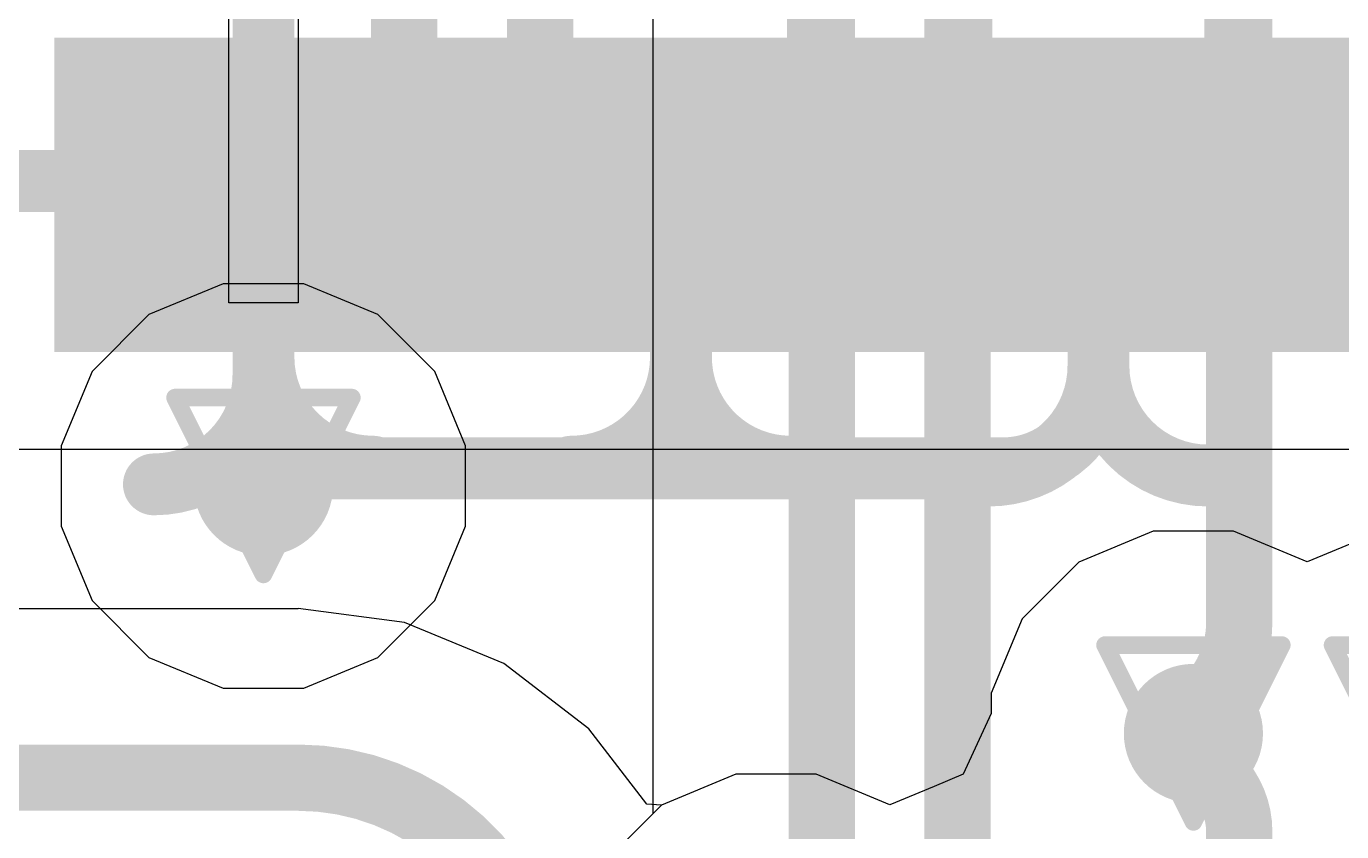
# Model space of a CAD drawing. Header units: inches. Extents: x -5 to 234, y -4 to 104.
# Drawn here: x 51.418 to 55.199, y -0.79 to 1.524 of the extents above; entities that cross this region are included whole.
import ezdxf

# ---------------------------------------------------------------- set-up
doc = ezdxf.new("R2010")
doc.units = ezdxf.units.IN
for name, color, linetype in [('Bottom Layer', 5, 'Continuous'), ('Drill Drawing', 1, 'Continuous'), ('GND', 16, 'Continuous'), ('POWER', 76, 'Continuous'), ('Top Layer', 1, 'Continuous'), ('Top Solder', 216, 'Continuous'), ('Via Holes', 16, 'Continuous')]:
    doc.layers.add(name, color=color, linetype=linetype)

# ---------------------------------------------------------------- blocks, each defined once
blk = doc.blocks.new('DF40C_100DS_0_4V_51__13')
at = {"layer": 'Top Layer'}
for points in [[(-19.70000378, 0.35000057), (-19.50000418, 0.35000057), (-19.50000418, -0.35000057), (-19.70000378, -0.35000057)], [(-19.2999995, 0.35000057), (-19.0999999, 0.35000057), (-19.0999999, -0.35000057), (-19.2999995, -0.35000057)], [(-18.89999776, 0.34999803), (-18.69999816, 0.34999803), (-18.69999816, -0.35000311), (-18.89999776, -0.35000311)], [(-18.5000011, 0.35000057), (-18.3000015, 0.35000057), (-18.3000015, -0.35000057), (-18.5000011, -0.35000057)], [(-18.1000019, 0.34999803), (-17.9000023, 0.34999803), (-17.9000023, -0.35000311), (-18.1000019, -0.35000311)], [(-17.70000016, 0.35000057), (-17.50000056, 0.35000057), (-17.50000056, -0.35000057), (-17.70000016, -0.35000057)], [(-17.30000096, 0.35000057), (-17.10000136, 0.35000057), (-17.10000136, -0.35000057), (-17.30000096, -0.35000057)], [(-16.90000176, 0.35000057), (-16.70000216, 0.35000057), (-16.70000216, -0.35000057), (-16.90000176, -0.35000057)], [(-16.50000002, 0.35000057), (-16.30000042, 0.35000057), (-16.30000042, -0.35000057), (-16.50000002, -0.35000057)]]:
    blk.add_hatch(color=1, dxfattribs=at).paths.add_polyline_path(points)
at = {"layer": 'Top Solder'}
for points in [[(-19.80160378, 0.45160057), (-19.39840418, 0.45160057), (-19.39840418, -0.45160057), (-19.80160378, -0.45160057)], [(-19.4015995, 0.45160057), (-18.9983999, 0.45160057), (-18.9983999, -0.45160057), (-19.4015995, -0.45160057)], [(-19.00159776, 0.4515980299999999), (-18.59839816, 0.4515980299999999), (-18.59839816, -0.45160311), (-19.00159776, -0.45160311)], [(-18.6016011, 0.45160057), (-18.1984015, 0.45160057), (-18.1984015, -0.45160057), (-18.6016011, -0.45160057)], [(-18.2016019, 0.4515980299999999), (-17.7984023, 0.4515980299999999), (-17.7984023, -0.45160311), (-18.2016019, -0.45160311)], [(-17.80160016, 0.45160057), (-17.39840056, 0.45160057), (-17.39840056, -0.45160057), (-17.80160016, -0.45160057)], [(-17.40160096, 0.45160057), (-16.99840136, 0.45160057), (-16.99840136, -0.45160057), (-17.40160096, -0.45160057)], [(-17.00160176, 0.45160057), (-16.59840216, 0.45160057), (-16.59840216, -0.45160057), (-17.00160176, -0.45160057)], [(-16.60160002, 0.45160057), (-16.19840042, 0.45160057), (-16.19840042, -0.45160057), (-16.60160002, -0.45160057)], [(-16.20160082, 0.45160057), (-15.79840122, 0.45160057), (-15.79840122, -0.45160057), (-16.20160082, -0.45160057)]]:
    blk.add_hatch(color=216, dxfattribs=at).paths.add_polyline_path(points)

msp = doc.modelspace()

# ---------------------------------------------------------------- hatches: boundary and pattern name
at = {"layer": 'Bottom Layer'}
h = msp.add_hatch(color=5, dxfattribs=at)
edge = h.paths.add_edge_path()
edge.add_arc((52.09991865999999, 0.20320254), 0.1999996, 0, 360)
h = msp.add_hatch(color=5, dxfattribs=at)
edge = h.paths.add_edge_path()
edge.add_arc((54.77292321999999, -0.508), 0.1999996, 0, 360)
at = {"layer": 'GND'}
h = msp.add_hatch(color=16, dxfattribs=at)
edge = h.paths.add_edge_path()
edge.add_arc((52.09991865999999, 0.20320254), 0.1999996, 0, 360)
h = msp.add_hatch(color=16, dxfattribs=at)
edge = h.paths.add_edge_path()
edge.add_arc((54.77292321999999, -0.508), 0.1999996, 0, 360)
at = {"layer": 'POWER'}
h = msp.add_hatch(color=76, dxfattribs=at)
edge = h.paths.add_edge_path()
edge.add_arc((52.09991865999999, 0.20320254), 0.1999996, 0, 360)
h = msp.add_hatch(color=76, dxfattribs=at)
edge = h.paths.add_edge_path()
edge.add_arc((54.77292321999999, -0.508), 0.1999996, 0, 360)
at = {"layer": 'Top Layer'}
h = msp.add_hatch(color=1, dxfattribs=at)
edge = h.paths.add_edge_path()
edge.add_arc((52.09991865999999, 0.20320254), 0.1999996, 0, 360)
h = msp.add_hatch(color=1, dxfattribs=at)
edge = h.paths.add_edge_path()
edge.add_arc((54.77292321999999, -0.508), 0.1999996, 0, 360)
at = {"layer": 'Via Holes'}
h = msp.add_hatch(color=7, dxfattribs=at)
edge = h.paths.add_edge_path()
edge.add_arc((52.09991865999999, 0.20320254), 0.0999998, 0, 360)
h = msp.add_hatch(color=7, dxfattribs=at)
edge = h.paths.add_edge_path()
edge.add_arc((54.77292321999999, -0.508), 0.0999998, 0, 360)

# ---------------------------------------------------------------- linework, layer by layer
at = {"layer": 'Bottom Layer'}
for p, q in [((53.21909091999999, 7.4526267), (53.21909091999999, -0.7385304)), ((53.21909091999999, -0.7385304), (53.0803739, -0.87724742))]:
    msp.add_line(p, q, dxfattribs=at)
for points in [[(53.70467033999999, -0.88828626, 0.1905, 0.1905, 0), (53.70467033999999, 7.45262416, 0.1905, 0.1905, 0)], [(54.09516993999999, -0.88828626, 0.1905, 0.1905, 0), (54.09516993999999, 7.45262416, 0.1905, 0.1905, 0)], [(54.90467302, -0.1899285, 0.1905, 0.1905, 0), (54.90467302, 4.28264828, 0.1905, 0.1905, 0)], [(54.90467302, -0.1899285, 0.1905, 0.1905, -0.198912367379658), (54.8130095, -0.41122346, 0.1905, 0.1905, 0)], [(54.77292321999999, -0.508, 0.1905, 0.1905, -0.198912367379658), (54.8130095, -0.41122346, 0.1905, 0.1905, 0)]]:
    msp.add_lwpolyline(points, format="xyseb", dxfattribs=at)
for points in [[(54.85704801999999, -0.1899285, 0.09524999999999999, 0.09524999999999999, 1), (54.95229802, -0.1899285, 0.09524999999999999, 0.09524999999999999, 1)], [(54.85704801999999, -0.1899285, 0.09524999999999999, 0.09524999999999999, 1), (54.95229802, -0.1899285, 0.09524999999999999, 0.09524999999999999, 1)], [(54.7653845, -0.41122346, 0.09524999999999999, 0.09524999999999999, 1), (54.86063449999999, -0.41122346, 0.09524999999999999, 0.09524999999999999, 1)], [(54.7653845, -0.41122346, 0.09524999999999999, 0.09524999999999999, 1), (54.86063449999999, -0.41122346, 0.09524999999999999, 0.09524999999999999, 1)], [(54.72529822, -0.508, 0.09524999999999999, 0.09524999999999999, 1), (54.82054821999999, -0.508, 0.09524999999999999, 0.09524999999999999, 1)]]:
    msp.add_lwpolyline(points, format="xyseb", close=True, dxfattribs=at)
at = {"layer": 'Drill Drawing'}
for points in [[(51.84591866, 0.45720254, 0.0508, 0.0508, 0), (52.35391866, 0.45720254, 0.0508, 0.0508, 0)], [(51.84591866, 0.45720254, 0.0508, 0.0508, 0), (52.09991865999999, -0.05079746, 0.0508, 0.0508, 0)], [(52.09991865999999, -0.05079746, 0.0508, 0.0508, 0), (52.35391866, 0.45720254, 0.0508, 0.0508, 0)], [(54.51892322, -0.254, 0.0508, 0.0508, 0), (55.02692322, -0.254, 0.0508, 0.0508, 0)], [(54.51892322, -0.254, 0.0508, 0.0508, 0), (54.77292321999999, -0.7619999999999999, 0.0508, 0.0508, 0)], [(54.77292321999999, -0.7619999999999999, 0.0508, 0.0508, 0), (55.02692322, -0.254, 0.0508, 0.0508, 0)], [(55.17292242, -0.254, 0.0508, 0.0508, 0), (55.68092242, -0.254, 0.0508, 0.0508, 0)], [(55.17292242, -0.254, 0.0508, 0.0508, 0), (55.42692242, -0.7619999999999999, 0.0508, 0.0508, 0)]]:
    msp.add_lwpolyline(points, format="xyseb", dxfattribs=at)
for points in [[(51.83321865999999, 0.45720254, 0.0254, 0.0254, 1), (51.85861865999999, 0.45720254, 0.0254, 0.0254, 1)], [(51.83321865999999, 0.45720254, 0.0254, 0.0254, 1), (51.85861865999999, 0.45720254, 0.0254, 0.0254, 1)], [(52.34121866, 0.45720254, 0.0254, 0.0254, 1), (52.36661865999999, 0.45720254, 0.0254, 0.0254, 1)], [(52.34121866, 0.45720254, 0.0254, 0.0254, 1), (52.36661865999999, 0.45720254, 0.0254, 0.0254, 1)], [(52.08721866, -0.05079746, 0.0254, 0.0254, 1), (52.11261866, -0.05079746, 0.0254, 0.0254, 1)], [(52.08721866, -0.05079746, 0.0254, 0.0254, 1), (52.11261866, -0.05079746, 0.0254, 0.0254, 1)], [(54.50622322, -0.254, 0.0254, 0.0254, 1), (54.53162322, -0.254, 0.0254, 0.0254, 1)], [(54.50622322, -0.254, 0.0254, 0.0254, 1), (54.53162322, -0.254, 0.0254, 0.0254, 1)], [(55.01422321999999, -0.254, 0.0254, 0.0254, 1), (55.03962322, -0.254, 0.0254, 0.0254, 1)], [(55.01422321999999, -0.254, 0.0254, 0.0254, 1), (55.03962322, -0.254, 0.0254, 0.0254, 1)], [(55.16022242, -0.254, 0.0254, 0.0254, 1), (55.18562241999999, -0.254, 0.0254, 0.0254, 1)], [(55.16022242, -0.254, 0.0254, 0.0254, 1), (55.18562241999999, -0.254, 0.0254, 0.0254, 1)], [(54.76022322, -0.7619999999999999, 0.0254, 0.0254, 1), (54.78562322, -0.7619999999999999, 0.0254, 0.0254, 1)], [(54.76022322, -0.7619999999999999, 0.0254, 0.0254, 1), (54.78562322, -0.7619999999999999, 0.0254, 0.0254, 1)]]:
    msp.add_lwpolyline(points, format="xyseb", close=True, dxfattribs=at)
at = {"layer": 'GND'}
for p, q in [((54.65735575999999, 0.0729996), (54.44381288, -0.01545336)), ((54.88849068, 0.0729996), (54.65735575999999, 0.0729996)), ((55.09992282, -0.0145796), (54.88849068, 0.0729996)), ((55.31135496, 0.0729996), (55.09992282, -0.0145796)), ((54.44381288, -0.01545336), (54.28037658, -0.17888966)), ((54.28037658, -0.17888966), (54.19192362, -0.3924325399999999)), ((54.19192362, -0.3924325399999999), (54.19192362, -0.45089064)), ((54.19192362, -0.45089064), (54.11134974, -0.62535562)), ((53.45735307999999, -0.62535816), (53.2438102, -0.71381112)), ((53.68848799999999, -0.62535816), (53.45735307999999, -0.62535816)), ((53.89992014, -0.71293736), (53.68848799999999, -0.62535816)), ((54.11134974, -0.62535562), (54.02765674, -0.6600266199999999)), ((54.02765674, -0.6600266199999999), (53.89992014, -0.71293736)), ((53.2438102, -0.71381112), (53.0803739, -0.87724742))]:
    msp.add_line(p, q, dxfattribs=at)
at = {"layer": 'POWER'}
for p, q in [((51.9843512, 0.78420214), (51.77080831999999, 0.69574918)), ((52.21548612, 0.78420214), (51.9843512, 0.78420214)), ((52.42902899999999, 0.69574918), (52.21548612, 0.78420214)), ((51.77080831999999, 0.69574918), (51.60737201999999, 0.53231288)), ((52.59246529999999, 0.53231288), (52.42902899999999, 0.69574918)), ((51.60737201999999, 0.53231288), (51.51891906, 0.31877)), ((52.68091826, 0.31877), (52.59246529999999, 0.53231288)), ((51.51891906, 0.31877), (51.51891906, 0.08763507999999999)), ((52.68091826, 0.08763507999999999), (52.68091826, 0.31877)), ((51.51891906, 0.08763507999999999), (51.60737201999999, -0.1259078)), ((52.59246529999999, -0.1259078), (52.68091826, 0.08763507999999999)), ((54.65735575999999, 0.0729996), (54.44381288, -0.01545336)), ((54.88849068, 0.0729996), (54.65735575999999, 0.0729996)), ((55.09992282, -0.0145796), (54.88849068, 0.0729996)), ((55.31135496, 0.0729996), (55.09992282, -0.0145796)), ((54.44381288, -0.01545336), (54.28037658, -0.17888966)), ((51.60737201999999, -0.1259078), (51.77080831999999, -0.2893441)), ((52.42902899999999, -0.2893441), (52.59246529999999, -0.1259078)), ((54.28037658, -0.17888966), (54.19192362, -0.3924325399999999)), ((51.77080831999999, -0.2893441), (51.9843512, -0.37779706)), ((52.21548612, -0.37779706), (52.42902899999999, -0.2893441)), ((51.9843512, -0.37779706), (52.21548612, -0.37779706)), ((54.19192362, -0.3924325399999999), (54.19192362, -0.45089064)), ((54.19192362, -0.45089064), (54.11134974, -0.62535562)), ((53.45735307999999, -0.62535816), (53.2438102, -0.71381112)), ((53.68848799999999, -0.62535816), (53.45735307999999, -0.62535816)), ((53.89992014, -0.71293736), (53.68848799999999, -0.62535816)), ((54.11134974, -0.62535562), (54.02765674, -0.6600266199999999)), ((54.02765674, -0.6600266199999999), (53.89992014, -0.71293736)), ((53.2438102, -0.71381112), (53.0803739, -0.87724742))]:
    msp.add_line(p, q, dxfattribs=at)
at = {"layer": 'Top Layer'}
for p, q in [((52.19992099999999, 3.7690933), (52.19992099999999, 0.72982074)), ((51.99991885999999, 0.72982074), (51.99991378, 1.61081466)), ((52.19992099999999, 0.72982074), (51.99991885999999, 0.72982074)), ((51.21898316, 0.3088894), (52.01898917999999, 0.3088894)), ((52.01898917999999, 0.3088894), (52.01898917999999, 0.30888686)), ((52.01898917999999, 0.30888686), (52.98098877999999, 0.30888686)), ((52.98098877999999, 0.30888686), (52.98098877999999, 0.3088894)), ((52.98098877999999, 0.3088894), (60.42081387999999, 0.3088894)), ((54.65735575999999, 0.0729996), (54.44381288, -0.01545336)), ((54.88849068, 0.0729996), (54.65735575999999, 0.0729996)), ((55.09992282, -0.0145796), (54.88849068, 0.0729996)), ((55.31135496, 0.0729996), (55.09992282, -0.0145796)), ((54.44381288, -0.01545336), (54.28037658, -0.17888966)), ((52.19992099999999, -0.14941296), (51.1555492, -0.14941296)), ((52.50574461999999, -0.18889472), (52.19992099999999, -0.14863318)), ((52.19992099999999, -0.14863318), (52.19992099999999, -0.14941296)), ((52.79072499999999, -0.30693868), (52.50574461999999, -0.18889472)), ((54.28037658, -0.17888966), (54.19192362, -0.3924325399999999)), ((53.03544383999999, -0.49471834), (52.79072499999999, -0.30693868)), ((54.19192362, -0.3924325399999999), (54.19192362, -0.45089064)), ((54.19192362, -0.45089064), (54.11134974, -0.62535562)), ((53.20142776, -0.71103236), (53.03544383999999, -0.49471834)), ((53.45735307999999, -0.62535816), (53.24381274, -0.71381112)), ((53.68848799999999, -0.62535816), (53.45735307999999, -0.62535816)), ((53.89992014, -0.71293736), (53.68848799999999, -0.62535816)), ((54.11134974, -0.62535562), (54.02765674, -0.6600266199999999)), ((54.02765674, -0.6600266199999999), (53.89992014, -0.71293736)), ((53.24381274, -0.71381112), (53.20142776, -0.71103236))]:
    msp.add_line(p, q, dxfattribs=at)
for points in [[(53.699918, 1.07982258, 0.1905, 0.1905, 0), (53.699918, 6.615584940000001, 0.1905, 0.1905, 0)], [(54.09991719999999, 1.07982258, 0.1905, 0.1905, 0), (54.09991719999999, 6.606085339999999, 0.1905, 0.1905, 0)], [(54.89991814, 1.07982258, 0.1905, 0.1905, 0), (54.89991814, 5.68646564, 0.1905, 0.1905, 0)], [(52.5046702, 1.08456984, 0.1905, 0.1905, 0), (52.5046702, 4.130753739999999, 0.1905, 0.1905, 0)], [(52.8951698, 1.08456984, 0.1905, 0.1905, 0), (52.8951698, 4.130753739999999, 0.1905, 0.1905, 0)], [(52.09991865999999, 1.07982258, 0.1778, 0.1778, 0), (52.09991865999999, 2.52099572, 0.1778, 0.1778, 0)], [(52.4999204, 1.07982004, 0.1905, 0.1905, 0), (52.5046702, 1.08456984, 0.1905, 0.1905, 0)], [(52.8951698, 1.08456984, 0.1905, 0.1905, 0), (52.89991706, 1.07982258, 0.1905, 0.1905, 0)], [(48.76799999999999, 1.07982258, 0.1778, 0.1778, 0), (51.69991438, 1.07982258, 0.1778, 0.1778, 0)], [(52.09991865999999, 0.5735497799999999, 0.1778, 0.1778, 0), (52.09991865999999, 1.07982258, 0.1778, 0.1778, 0)], [(53.29991626, 0.5735472399999999, 0.1778, 0.1778, 0), (53.29991626, 1.07982004, 0.1778, 0.1778, 0)], [(54.4999164, 0.54814978, 0.1778, 0.1778, 0), (54.4999164, 1.05442258, 0.1778, 0.1778, 0)], [(52.09991865999999, 0.25400254, 0.1778, 0.1778, 0), (52.09991865999999, 0.5735497799999999, 0.1778, 0.1778, 0)], [(52.41475928, 0.25870916, 0.1778, 0.1778, -0.4142135623730951), (52.09991865999999, 0.5735497799999999, 0.1778, 0.1778, 0)], [(53.29991626, 0.5735472399999999, 0.1778, 0.1778, -0.4142135623730951), (52.98507563999999, 0.25870662, 0.1778, 0.1778, 0)], [(53.29991626, 0.43199558, 0.1778, 0.1778, 0), (53.29991626, 0.5735472399999999, 0.1778, 0.1778, 0)], [(53.61475688, 0.25870662, 0.1778, 0.1778, -0.4142135623730951), (53.29991626, 0.5735472399999999, 0.1778, 0.1778, 0)], [(54.4999164, 0.5269992, 0.1778, 0.1778, 0), (54.4999164, 0.5735497799999999, 0.1778, 0.1778, 0)], [(52.09991865999999, 0.5227497799999999, 0.1778, 0.1778, -0.4142135623730951), (51.78507803999999, 0.20790916, 0.1778, 0.1778, 0)], [(54.4999164, 0.54814978, 0.1778, 0.1778, -0.4142135623730951), (54.18507578, 0.23330916, 0.1778, 0.1778, 0)], [(54.4999164, 0.5269992, 0.1778, 0.1778, -0.4142135623730951), (54.22691974, 0.25400254, 0.1778, 0.1778, 0)], [(54.81475701999999, 0.23330916, 0.1778, 0.1778, -0.4142135623730951), (54.4999164, 0.54814978, 0.1778, 0.1778, 0)], [(53.29991626, 0.43199558, 0.1778, 0.1778, -0.4142135623730951), (53.12192321999999, 0.25400254, 0.1778, 0.1778, 0)], [(52.09991865999999, 0.25400254, 0.1778, 0.1778, 0), (53.12192321999999, 0.25400254, 0.1778, 0.1778, 0)], [(53.12192321999999, 0.25400254, 0.1778, 0.1778, 0), (54.22691974, 0.25400254, 0.1778, 0.1778, 0)], [(54.81287996, -0.6046469999999999, 0.1905, 0.1905, -0.1985616833215162), (54.77292321999999, -0.508, 0.1905, 0.1905, 0)], [(54.81287996, -0.6046469999999999, 0.1905, 0.1905, 0), (54.8130095, -0.60477654, 0.1905, 0.1905, 0)], [(54.8130095, -0.60477654, 0.1905, 0.1905, -0.0003346366988049019), (54.81287996, -0.6046469999999999, 0.1905, 0.1905, 0)], [(54.8130095, -0.60477654, 0.1905, 0.1905, 0), (54.83879811999999, -0.63056516, 0.1905, 0.1905, 0)], [(50.58990136, -0.6349923799999999, 0.1905, 0.1905, 0), (52.19992099999999, -0.6349923799999999, 0.1905, 0.1905, 0)], [(52.19992099999999, -0.6349923799999999, 0.1905, 0.1905, -0.4142135623730951), (52.8951698, -1.33024118, 0.1905, 0.1905, 0)], [(54.83879811999999, -0.63056516, 0.1905, 0.1905, -0.198912367379658), (54.90467302, -0.7896021799999999, 0.1905, 0.1905, 0)], [(54.90467302, -1.995424, 0.1905, 0.1905, 0), (54.90467302, -0.7896021799999999, 0.1905, 0.1905, 0)]]:
    msp.add_lwpolyline(points, format="xyseb", dxfattribs=at)
for points in [[(52.4522954, 1.07982004, 0.09524999999999999, 0.09524999999999999, 1), (52.5475454, 1.07982004, 0.09524999999999999, 0.09524999999999999, 1)], [(52.4570452, 1.08456984, 0.09524999999999999, 0.09524999999999999, 1), (52.5522952, 1.08456984, 0.09524999999999999, 0.09524999999999999, 1)], [(52.4570452, 1.08456984, 0.09524999999999999, 0.09524999999999999, 1), (52.5522952, 1.08456984, 0.09524999999999999, 0.09524999999999999, 1)], [(52.84754479999999, 1.08456984, 0.09524999999999999, 0.09524999999999999, 1), (52.9427948, 1.08456984, 0.09524999999999999, 0.09524999999999999, 1)], [(52.84754479999999, 1.08456984, 0.09524999999999999, 0.09524999999999999, 1), (52.9427948, 1.08456984, 0.09524999999999999, 0.09524999999999999, 1)], [(52.85229206, 1.07982258, 0.09524999999999999, 0.09524999999999999, 1), (52.94754206, 1.07982258, 0.09524999999999999, 0.09524999999999999, 1)], [(53.652293, 1.07982258, 0.09524999999999999, 0.09524999999999999, 1), (53.747543, 1.07982258, 0.09524999999999999, 0.09524999999999999, 1)], [(54.0522922, 1.07982258, 0.09524999999999999, 0.09524999999999999, 1), (54.1475422, 1.07982258, 0.09524999999999999, 0.09524999999999999, 1)], [(54.85229313999999, 1.07982258, 0.09524999999999999, 0.09524999999999999, 1), (54.94754314, 1.07982258, 0.09524999999999999, 0.09524999999999999, 1)], [(51.65546438, 1.07982258, 0.08889999999999999, 0.08889999999999999, 1), (51.74436437999999, 1.07982258, 0.08889999999999999, 0.08889999999999999, 1)], [(52.05546866, 1.07982258, 0.08889999999999999, 0.08889999999999999, 1), (52.14436865999999, 1.07982258, 0.08889999999999999, 0.08889999999999999, 1)], [(52.05546866, 1.07982258, 0.08889999999999999, 0.08889999999999999, 1), (52.14436865999999, 1.07982258, 0.08889999999999999, 0.08889999999999999, 1)], [(53.25546626, 1.07982004, 0.08889999999999999, 0.08889999999999999, 1), (53.34436625999999, 1.07982004, 0.08889999999999999, 0.08889999999999999, 1)], [(54.45546639999999, 1.05442258, 0.08889999999999999, 0.08889999999999999, 1), (54.5443664, 1.05442258, 0.08889999999999999, 0.08889999999999999, 1)], [(52.05546866, 0.5735497799999999, 0.08889999999999999, 0.08889999999999999, 1), (52.14436865999999, 0.5735497799999999, 0.08889999999999999, 0.08889999999999999, 1)], [(52.05546866, 0.5735497799999999, 0.08889999999999999, 0.08889999999999999, 1), (52.14436865999999, 0.5735497799999999, 0.08889999999999999, 0.08889999999999999, 1)], [(52.05546866, 0.5735497799999999, 0.08889999999999999, 0.08889999999999999, 1), (52.14436865999999, 0.5735497799999999, 0.08889999999999999, 0.08889999999999999, 1)], [(53.25546626, 0.5735472399999999, 0.08889999999999999, 0.08889999999999999, 1), (53.34436625999999, 0.5735472399999999, 0.08889999999999999, 0.08889999999999999, 1)], [(53.25546626, 0.5735472399999999, 0.08889999999999999, 0.08889999999999999, 1), (53.34436625999999, 0.5735472399999999, 0.08889999999999999, 0.08889999999999999, 1)], [(53.25546626, 0.5735472399999999, 0.08889999999999999, 0.08889999999999999, 1), (53.34436625999999, 0.5735472399999999, 0.08889999999999999, 0.08889999999999999, 1)], [(53.25546626, 0.5735472399999999, 0.08889999999999999, 0.08889999999999999, 1), (53.34436625999999, 0.5735472399999999, 0.08889999999999999, 0.08889999999999999, 1)], [(54.45546639999999, 0.5735497799999999, 0.08889999999999999, 0.08889999999999999, 1), (54.5443664, 0.5735497799999999, 0.08889999999999999, 0.08889999999999999, 1)], [(52.05546866, 0.5227497799999999, 0.08889999999999999, 0.08889999999999999, 1), (52.14436865999999, 0.5227497799999999, 0.08889999999999999, 0.08889999999999999, 1)], [(54.45546639999999, 0.54814978, 0.08889999999999999, 0.08889999999999999, 1), (54.5443664, 0.54814978, 0.08889999999999999, 0.08889999999999999, 1)], [(54.45546639999999, 0.54814978, 0.08889999999999999, 0.08889999999999999, 1), (54.5443664, 0.54814978, 0.08889999999999999, 0.08889999999999999, 1)], [(54.45546639999999, 0.54814978, 0.08889999999999999, 0.08889999999999999, 1), (54.5443664, 0.54814978, 0.08889999999999999, 0.08889999999999999, 1)], [(54.45546639999999, 0.5269992, 0.08889999999999999, 0.08889999999999999, 1), (54.5443664, 0.5269992, 0.08889999999999999, 0.08889999999999999, 1)], [(54.45546639999999, 0.5269992, 0.08889999999999999, 0.08889999999999999, 1), (54.5443664, 0.5269992, 0.08889999999999999, 0.08889999999999999, 1)], [(53.25546626, 0.43199558, 0.08889999999999999, 0.08889999999999999, 1), (53.34436625999999, 0.43199558, 0.08889999999999999, 0.08889999999999999, 1)], [(53.25546626, 0.43199558, 0.08889999999999999, 0.08889999999999999, 1), (53.34436625999999, 0.43199558, 0.08889999999999999, 0.08889999999999999, 1)], [(52.05546866, 0.25400254, 0.08889999999999999, 0.08889999999999999, 1), (52.14436865999999, 0.25400254, 0.08889999999999999, 0.08889999999999999, 1)], [(52.05546866, 0.25400254, 0.08889999999999999, 0.08889999999999999, 1), (52.14436865999999, 0.25400254, 0.08889999999999999, 0.08889999999999999, 1)], [(52.37030928, 0.25870916, 0.08889999999999999, 0.08889999999999999, 1), (52.45920928, 0.25870916, 0.08889999999999999, 0.08889999999999999, 1)], [(52.94062563999999, 0.25870662, 0.08889999999999999, 0.08889999999999999, 1), (53.02952564, 0.25870662, 0.08889999999999999, 0.08889999999999999, 1)], [(53.07747321999999, 0.25400254, 0.08889999999999999, 0.08889999999999999, 1), (53.16637322, 0.25400254, 0.08889999999999999, 0.08889999999999999, 1)], [(53.07747321999999, 0.25400254, 0.08889999999999999, 0.08889999999999999, 1), (53.16637322, 0.25400254, 0.08889999999999999, 0.08889999999999999, 1)], [(53.07747321999999, 0.25400254, 0.08889999999999999, 0.08889999999999999, 1), (53.16637322, 0.25400254, 0.08889999999999999, 0.08889999999999999, 1)], [(53.57030688, 0.25870662, 0.08889999999999999, 0.08889999999999999, 1), (53.65920688, 0.25870662, 0.08889999999999999, 0.08889999999999999, 1)], [(54.18246973999999, 0.25400254, 0.08889999999999999, 0.08889999999999999, 1), (54.27136974, 0.25400254, 0.08889999999999999, 0.08889999999999999, 1)], [(54.18246973999999, 0.25400254, 0.08889999999999999, 0.08889999999999999, 1), (54.27136974, 0.25400254, 0.08889999999999999, 0.08889999999999999, 1)], [(54.14062577999999, 0.23330916, 0.08889999999999999, 0.08889999999999999, 1), (54.22952578, 0.23330916, 0.08889999999999999, 0.08889999999999999, 1)], [(54.77030702, 0.23330916, 0.08889999999999999, 0.08889999999999999, 1), (54.85920701999999, 0.23330916, 0.08889999999999999, 0.08889999999999999, 1)], [(51.74062803999999, 0.20790916, 0.08889999999999999, 0.08889999999999999, 1), (51.82952804, 0.20790916, 0.08889999999999999, 0.08889999999999999, 1)], [(54.72529822, -0.508, 0.09524999999999999, 0.09524999999999999, 1), (54.82054821999999, -0.508, 0.09524999999999999, 0.09524999999999999, 1)], [(54.76525496, -0.6046469999999999, 0.09524999999999999, 0.09524999999999999, 1), (54.86050496, -0.6046469999999999, 0.09524999999999999, 0.09524999999999999, 1)], [(54.76525496, -0.6046469999999999, 0.09524999999999999, 0.09524999999999999, 1), (54.86050496, -0.6046469999999999, 0.09524999999999999, 0.09524999999999999, 1)], [(54.76525496, -0.6046469999999999, 0.09524999999999999, 0.09524999999999999, 1), (54.86050496, -0.6046469999999999, 0.09524999999999999, 0.09524999999999999, 1)], [(54.7653845, -0.60477654, 0.09524999999999999, 0.09524999999999999, 1), (54.86063449999999, -0.60477654, 0.09524999999999999, 0.09524999999999999, 1)], [(54.7653845, -0.60477654, 0.09524999999999999, 0.09524999999999999, 1), (54.86063449999999, -0.60477654, 0.09524999999999999, 0.09524999999999999, 1)], [(54.7653845, -0.60477654, 0.09524999999999999, 0.09524999999999999, 1), (54.86063449999999, -0.60477654, 0.09524999999999999, 0.09524999999999999, 1)], [(52.152296, -0.6349923799999999, 0.09524999999999999, 0.09524999999999999, 1), (52.24754599999999, -0.6349923799999999, 0.09524999999999999, 0.09524999999999999, 1)], [(52.152296, -0.6349923799999999, 0.09524999999999999, 0.09524999999999999, 1), (52.24754599999999, -0.6349923799999999, 0.09524999999999999, 0.09524999999999999, 1)], [(54.79117312, -0.63056516, 0.09524999999999999, 0.09524999999999999, 1), (54.88642312, -0.63056516, 0.09524999999999999, 0.09524999999999999, 1)], [(54.79117312, -0.63056516, 0.09524999999999999, 0.09524999999999999, 1), (54.88642312, -0.63056516, 0.09524999999999999, 0.09524999999999999, 1)], [(54.85704801999999, -0.7896021799999999, 0.09524999999999999, 0.09524999999999999, 1), (54.95229802, -0.7896021799999999, 0.09524999999999999, 0.09524999999999999, 1)], [(54.85704801999999, -0.7896021799999999, 0.09524999999999999, 0.09524999999999999, 1), (54.95229802, -0.7896021799999999, 0.09524999999999999, 0.09524999999999999, 1)]]:
    msp.add_lwpolyline(points, format="xyseb", close=True, dxfattribs=at)

# ---------------------------------------------------------------- block references
msp.add_blockref('DF40C_100DS_0_4V_51__13', (71.29998694, 1.0398887))

doc.saveas('drawing.dxf')
